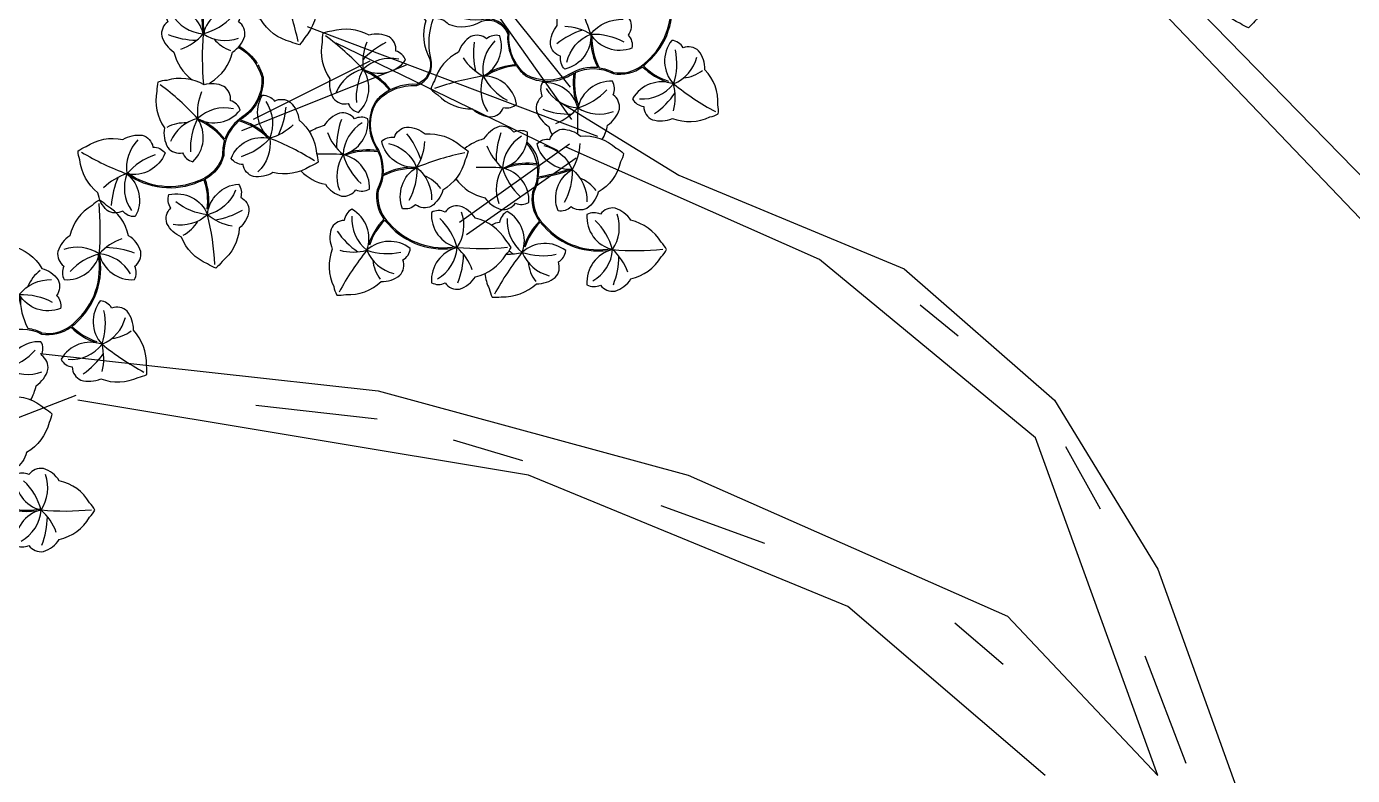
# Model space of a CAD drawing. Header units: millimetres. Extents: x 234.09 to 238.61, y 162.01 to 166.57.
# Drawn here: x 235.162 to 236.8, y 164.106 to 165.031 of the extents above; entities that cross this region are included whole.
import ezdxf

# ---------------------------------------------------------------- set-up
doc = ezdxf.new("R2010")
doc.units = ezdxf.units.MM
for name, color, linetype in [('62', 62, 'Continuous'), ('63', 63, 'Continuous'), ('CauleArvore', 253, 'Continuous')]:
    doc.layers.add(name, color=color, linetype=linetype)

msp = doc.modelspace()

# ---------------------------------------------------------------- linework, layer by layer
at = {"layer": '62'}
for points in [[(235.8268, 165.0312, -0.127493), (235.8589, 165.0216, -0.236268), (235.8989, 165.0399)], [(235.5823, 165.0114, 0.127493), (235.5776, 164.9782, 0.236268), (235.5442, 164.9495)], [(235.7406, 165.0131, 0.249386), (235.7261, 164.9697, 0.13922), (235.7556, 164.9398, 0.13922)], [(235.8293, 164.9867, -0.249386), (235.8589, 165.0216, -0.13922), (235.8997, 165.0119, -0.13922)], [(235.6216, 164.9905, 0.249386), (235.5776, 164.9782, 0.13922), (235.5693, 164.9371, 0.13922)], [(235.7013, 164.9921, 0.127493), (235.7261, 164.9697, 0.236268), (235.7312, 164.9259)], [(235.9193, 164.9416, 0.249386), (235.9611, 164.96, 0.13922), (235.9634, 165.002, 0.13922)], [(235.9612, 164.9266, 0.127493), (235.9611, 164.96, 0.236268), (235.9901, 164.9932)], [(235.3782, 164.9503, 0.127493), (235.3732, 164.9172, 0.236268), (235.3396, 164.8888)], [(235.8039, 164.9543, 0.249386), (235.843, 164.9306, 0.13922), (235.8786, 164.9529, 0.13922)], [(235.4174, 164.9292, 0.249386), (235.3732, 164.9172, 0.13922), (235.3646, 164.8761, 0.13922)], [(235.4575, 164.9384, -0.249386), (235.4623, 164.8929, -0.13922), (235.427, 164.8701, -0.13922)], [(235.8157, 164.9113, 0.127493), (235.843, 164.9306, 0.236268), (235.8868, 164.926)], [(235.4914, 164.9095, -0.127493), (235.4623, 164.8929, -0.236268), (235.4478, 164.8513)], [(235.5765, 164.9119, 0.249386), (235.5529, 164.8727, 0.13922), (235.5751, 164.8371, 0.13922)], [(235.5335, 164.9001, 0.127493), (235.5529, 164.8727, 0.236268), (235.5483, 164.829)], [(235.7735, 164.8954, 0.249386), (235.7499, 164.8562, 0.13922), (235.7721, 164.8206, 0.13922)], [(235.6089, 164.8865, -0.249386), (235.6438, 164.8569, -0.13922), (235.6341, 164.816, -0.13922)], [(235.6534, 164.8889, -0.127493), (235.6438, 164.8569, -0.236268), (235.6621, 164.8169)], [(235.7306, 164.8836, 0.127493), (235.7499, 164.8562, 0.236268), (235.7453, 164.8125)], [(235.8009, 164.8839, -0.249386), (235.8358, 164.8543, -0.13922), (235.8261, 164.8134, -0.13922)], [(235.8454, 164.8864, -0.127493), (235.8358, 164.8543, -0.236268), (235.8541, 164.8143)], [(235.42, 164.8286, -0.249386), (235.3855, 164.7985, -0.13922), (235.3465, 164.8142, -0.13922)], [(235.4157, 164.7842, -0.127493), (235.3855, 164.7985, -0.236268), (235.3431, 164.7864)], [(235.5638, 164.7965, 0.249386), (235.5823, 164.7546, 0.13922), (235.6242, 164.7523, 0.13922)], [(235.7558, 164.7939, 0.249386), (235.7743, 164.752, 0.13922), (235.8162, 164.7497, 0.13922)], [(235.5488, 164.7545, 0.127493), (235.5823, 164.7546, 0.236268), (235.6155, 164.7257)], [(235.7548, 164.7499, 0.073906), (235.7743, 164.752, 0.236268), (235.8075, 164.7231)], [(235.1208, 164.7095, -0.127493), (235.1528, 164.6999, -0.236268), (235.1929, 164.7183)], [(235.1233, 164.665, -0.249386), (235.1528, 164.6999, -0.13922), (235.1937, 164.6903, -0.13922)], [(235.2132, 164.6199, 0.249386), (235.2551, 164.6384, 0.13922), (235.2574, 164.6803, 0.13922)], [(235.2552, 164.6049, 0.127493), (235.2551, 164.6384, 0.236268), (235.284, 164.6716)], [(235.0978, 164.6326, 0.249386), (235.137, 164.609, 0.13922), (235.1726, 164.6312, 0.13922)], [(235.1096, 164.5897, 0.127493), (235.137, 164.609, 0.236268), (235.1808, 164.6044)]]:
    msp.add_lwpolyline(points, format="xyb", dxfattribs=at)
for centre, radius, start, end in [((236.1714, 165.15), 0.3378, 191.7752, 202.3348), ((235.1666, 164.9436), 0.3378, 11.7752, 22.3348), ((235.3838, 165.0705), 0.0487, 209.6574, 265.67), ((235.3604, 165.0962), 0.0768, 284.8643, 316.5674), ((235.879, 164.9329), 0.0985, 107.935, 128.9109), ((235.3729, 165.1126), 0.0985, 248.483, 269.4589), ((235.3302, 165.066), 0.0667, 289.4906, 318.5531), ((235.7167, 164.9928), 0.3378, 175.0591, 185.6188), ((235.4075, 165.0628), 0.0492, 236.1879, 289.3614), ((235.4292, 165.0455), 0.0467, 219.4615, 251.001), ((235.3303, 164.748), 0.3378, 42.9618, 53.5214), ((235.6497, 164.9229), 0.0985, 116.3856, 137.3616), ((235.8124, 164.9985), 0.0985, 172.4026, 193.3785), ((235.9689, 165.0139), 0.0467, 275.6141, 307.1536), ((235.1242, 164.6889), 0.3378, 42.5222, 53.0818), ((235.7788, 164.636), 0.3378, 98.9788, 109.5384), ((236.1728, 165.2234), 0.3378, 231.2118, 241.7714), ((235.8818, 165.0045), 0.0985, 304.6356, 325.6115), ((235.3843, 164.9398), 0.0985, 334.1591, 355.1351), ((235.8338, 165.0211), 0.0985, 249.7219, 270.6979), ((236.1802, 164.9088), 0.3378, 176.2981, 181.7574), ((235.3574, 164.8652), 0.0467, 86.9246, 118.464), ((235.6433, 164.882), 0.0985, 159.7219, 180.6979), ((235.5551, 164.8367), 0.0985, 17.935, 38.9109), ((235.8404, 164.8655), 0.0985, 159.7219, 180.6979), ((235.3345, 164.8563), 0.0492, 135.4956, 188.6691), ((235.3388, 164.5785), 0.3378, 57.9993, 68.5589), ((235.4025, 165.166), 0.3378, 239.2382, 249.7979), ((235.3447, 164.7995), 0.0768, 108.2896, 139.9927), ((235.531, 164.5356), 0.3378, 86.2981, 91.8134), ((235.7722, 164.5444), 0.3378, 101.7752, 112.3348), ((235.3046, 164.7849), 0.0667, 106.3039, 135.3664), ((235.3648, 164.8038), 0.0985, 155.3981, 176.374), ((235.3314, 164.8316), 0.0487, 159.187, 215.1996), ((235.636, 164.8031), 0.0467, 36.393, 67.9324), ((235.7281, 164.5191), 0.3378, 86.2981, 91.8134), ((235.828, 164.8005), 0.0467, 36.393, 67.9324), ((234.9152, 164.7791), 0.3378, 355.0591, 5.6188), ((235.0572, 164.7188), 0.3378, 3.0856, 13.6452), ((235.379, 164.8892), 0.0985, 279.2455, 300.2214), ((235.653, 164.7853), 0.0492, 326.1879, 19.3614), ((235.845, 164.7827), 0.0492, 326.1879, 19.3614), ((235.3335, 164.8144), 0.0467, 297.7034, 329.2429), ((235.6196, 164.7382), 0.0768, 14.8643, 46.5674), ((235.8116, 164.7356), 0.0768, 14.8643, 46.5674), ((235.3017, 164.7059), 0.0667, 109.4906, 138.5531), ((235.6267, 164.834), 0.0985, 214.6356, 235.6115), ((235.2244, 164.7091), 0.0492, 56.1879, 109.3614), ((235.2715, 164.6757), 0.0768, 104.8643, 136.5674), ((235.2481, 164.7014), 0.0487, 29.6574, 85.67), ((235.2591, 164.6593), 0.0985, 68.483, 89.4589), ((235.8456, 164.543), 0.3378, 141.2118, 151.7714), ((235.6453, 164.7616), 0.0487, 299.6574, 355.67), ((235.723, 165.0945), 0.3378, 265.0591, 275.6188), ((235.6497, 164.708), 0.0667, 19.4906, 48.5531), ((235.6032, 164.7506), 0.0985, 338.483, 359.4589), ((236.0376, 164.5404), 0.3378, 141.2118, 151.7714), ((235.8187, 164.8314), 0.0985, 231.9295, 235.6115), ((235.8373, 164.759), 0.0487, 299.6574, 355.67), ((235.915, 165.0919), 0.3378, 265.0591, 275.6188), ((235.8417, 164.7054), 0.0667, 19.4906, 48.5531), ((235.7952, 164.7481), 0.0985, 338.483, 359.4589), ((235.2066, 164.6921), 0.0467, 126.393, 157.9324), ((235.6361, 164.7469), 0.0467, 185.6141, 217.1536), ((235.8281, 164.7443), 0.0467, 185.6141, 217.1536), ((235.2628, 164.6922), 0.0467, 275.6141, 307.1536), ((235.4667, 164.9017), 0.3378, 231.2118, 241.7714), ((235.1757, 164.6828), 0.0985, 304.6356, 325.6115), ((235.1055, 164.414), 0.0768, 14.8643, 46.5674), ((235.1389, 164.4611), 0.0492, 326.1879, 19.3614), ((235.1312, 164.4374), 0.0487, 299.6574, 355.67), ((235.2089, 164.7703), 0.3378, 265.0591, 275.6188), ((235.1357, 164.3837), 0.0667, 19.4906, 48.5531), ((235.0891, 164.4264), 0.0985, 338.483, 359.4589)]:
    msp.add_arc(centre, radius, start, end, dxfattribs=at)
at = {"layer": '63'}
for points in [[(235.8588, 165.0147, 0.111982), (235.8676, 164.9802, 0.170499), (235.8328, 164.972, -0.261802), (235.779, 164.9714, -0.242397), (235.7579, 165.0217, 0.403135), (235.7238, 165.039, -0.246589), (235.6743, 165.0583, 0.297406), (235.6782, 165.102, -0.399705), (235.6943, 165.1342, 0.164024), (235.732, 165.1439, 0.112191), (235.7424, 165.1097)], [(235.4792, 165.0789, 0.111982), (235.4704, 165.1134, 0.170499), (235.5051, 165.1216, -0.261802), (235.559, 165.1221, -0.242397), (235.5801, 165.0719, 0.403135), (235.6142, 165.0546, -0.193811), (235.6371, 165.0531, -0.110591), (235.655, 165.0381, 0.203779), (235.6598, 164.9916, -0.399705), (235.6437, 164.9594, 0.164024), (235.606, 164.9497), (235.6045, 164.9487, 0.067526), (235.5924, 164.9376, 0.262665), (235.5929, 164.8822, -0.024866), (235.5955, 164.8776, 0.11396), (235.5594, 164.8751)], [(235.414, 165.1114, 0.036578), (235.409, 165.1068, 0.26706), (235.3802, 165.0219)], [(235.4163, 165.1113, 0.046244), (235.41, 165.1057, 0.267271), (235.3816, 165.0222, 0.267271)], [(235.9217, 164.9823, 0.046244), (235.928, 164.9879, 0.267271), (235.9564, 165.0714, 0.267271)], [(235.924, 164.9821, 0.036578), (235.929, 164.9868, 0.26706), (235.9578, 165.0717)], [(235.3873, 164.9602, 0.015462), (235.3892, 164.9619, 0.205226), (235.4164, 164.9994, 0.1746), (235.4314, 165.0189, 0.287728), (235.4239, 165.0369, 0.244009), (235.4236, 165.0536, 0.367619), (235.3802, 165.0219, 0.367619), (235.3367, 165.0536, 0.244009), (235.3364, 165.0369, 0.287728), (235.3289, 165.0189, 0.1746), (235.3439, 164.9994, 0.205226)], [(235.6369, 164.857, 0.111982), (235.6024, 164.8482, 0.170499), (235.5942, 164.8829, -0.261802), (235.5937, 164.9368, -0.242397), (235.6439, 164.9579, 0.403135), (235.6612, 164.992, -0.148926), (235.6648, 165.0411, -0.248003), (235.6832, 165.0337, 0.232235), (235.7242, 165.0376, -0.399705), (235.7564, 165.0215, 0.164024), (235.7661, 164.9837, 0.112191), (235.732, 164.9733)], [(235.3439, 164.9994, 0.180009), (235.3664, 164.9651, 0.068851)], [(235.4234, 165.0053, -0.206326), (235.4525, 164.9682, -0.261802), (235.4292, 164.9197, 0.170499), (235.407, 164.8917, -0.20505)], [(235.4245, 165.0065, -0.128833), (235.4469, 164.9851, -0.262665)], [(235.4478, 164.9837, -0.067526), (235.454, 164.9685, -0.262665), (235.43, 164.9185, 0.024866), (235.4257, 164.9155, -0.206382)], [(235.7671, 164.9823, 0.067526), (235.7781, 164.9702, 0.262665), (235.8336, 164.9707, -0.024866), (235.8381, 164.9733, 0.206382)], [(235.8398, 164.9741, -0.235468), (235.8865, 164.9728, 0.206382), (235.9228, 164.9812, 0.26706)], [(235.8694, 164.9799, -0.086488), (235.887, 164.9742, 0.20505), (235.9219, 164.9824, 0.20505)], [(235.843, 164.9306, 0.367619), (235.7989, 164.9614, 0.244009), (235.799, 164.9447, 0.287728), (235.7919, 164.9265, 0.1746), (235.8073, 164.9074, 0.048022), (235.8111, 164.8967, 0.068851)], [(235.8732, 164.8915, 0.079632), (235.8797, 164.9089, 0.1746), (235.8943, 164.9287, 0.287728), (235.8864, 164.9466, 0.244009), (235.8858, 164.9633, 0.367619), (235.843, 164.9306, 0.367619)], [(235.4243, 164.9143, 0.235468), (235.4056, 164.8715, -0.206382), (235.3826, 164.8423, -0.26706)], [(235.5529, 164.8727, 0.367619), (235.5836, 164.9169, 0.244009), (235.5669, 164.9168, 0.287728), (235.5487, 164.9239, 0.1746), (235.5296, 164.9085, 0.084418), (235.5115, 164.9006, 0.068851)], [(235.7499, 164.8562, 0.367619), (235.7806, 164.9004, 0.244009), (235.7639, 164.9003, 0.287728), (235.7458, 164.9074, 0.1746), (235.7266, 164.892, 0.112126), (235.7034, 164.8802, 0.068851)], [(235.4064, 164.89, 0.086488), (235.4041, 164.8717, -0.20505), (235.3819, 164.8436, -0.20505)], [(235.7796, 164.8865, -0.316495), (235.787, 164.8267, 0.206382), (235.7954, 164.7904, 0.26706)], [(235.5008, 164.8526, 0.150126), (235.5311, 164.836, 0.1746), (235.551, 164.8215, 0.287728), (235.5688, 164.8294, 0.244009), (235.5855, 164.83, 0.367619), (235.5529, 164.8727, 0.367619)], [(235.5963, 164.876, -0.235468), (235.595, 164.8293, 0.206382), (235.6034, 164.793, 0.26706)], [(235.3813, 164.8416, -0.036578), (235.3749, 164.8389, -0.26706), (235.2858, 164.8489)], [(235.3821, 164.8437, -0.046244), (235.3744, 164.8404, -0.267271), (235.2867, 164.8501, -0.267271)], [(235.6021, 164.8464, -0.086488), (235.5964, 164.8288, 0.20505), (235.6046, 164.7939, 0.20505)], [(235.6922, 164.8428, 0.188629), (235.7282, 164.8195, 0.1746), (235.748, 164.805, 0.287728), (235.7658, 164.8129, 0.244009), (235.7825, 164.8135, 0.367619), (235.7499, 164.8562, 0.367619)], [(235.7941, 164.8438, -0.086488), (235.7884, 164.8262, 0.20505), (235.7966, 164.7913, 0.20505)], [(235.7743, 164.752, 0.367619), (235.7558, 164.8026, 0.244009), (235.7463, 164.7888, 0.147017), (235.7363, 164.7856, 0.1746)], [(235.6044, 164.7918, 0.036578), (235.609, 164.7867, 0.26706), (235.6939, 164.7579)], [(235.6045, 164.7941, 0.046244), (235.6101, 164.7878, 0.267271), (235.6936, 164.7594, 0.267271)], [(235.7964, 164.7892, 0.036578), (235.801, 164.7842, 0.26706), (235.8859, 164.7554)], [(235.7965, 164.7915, 0.046244), (235.8021, 164.7852, 0.267271), (235.8856, 164.7568, 0.267271)], [(235.7281, 164.7257, 0.082321), (235.7334, 164.7072, 0.068851), (235.7371, 164.6967, 0.068851), (235.7483, 164.6972, 0.205226), (235.7918, 164.7132, 0.1746), (235.8151, 164.721, 0.287728), (235.8189, 164.7401, 0.244009), (235.828, 164.7541, 0.367619), (235.7743, 164.752, 0.367619)], [(235.2156, 164.6606, 0.046244), (235.2219, 164.6662, 0.267271), (235.2503, 164.7497, 0.267271)], [(235.2179, 164.6605, 0.036578), (235.223, 164.6651, 0.26706), (235.2518, 164.75)], [(235.1337, 164.6524, -0.235468), (235.1804, 164.6511, 0.206382), (235.2167, 164.6596, 0.26706)], [(235.1633, 164.6583, -0.086488), (235.1809, 164.6526, 0.20505), (235.2158, 164.6608, 0.20505)], [(235.1671, 164.5699, 0.079632), (235.1737, 164.5873, 0.1746), (235.1882, 164.6071, 0.287728), (235.1804, 164.6249, 0.244009), (235.1797, 164.6416, 0.367619), (235.137, 164.609, 0.367619)], [(235.0903, 164.4676, 0.036578), (235.0949, 164.4625, 0.26706), (235.1798, 164.4337)], [(235.0904, 164.4698, 0.046244), (235.096, 164.4635, 0.267271), (235.1795, 164.4352, 0.267271)]]:
    msp.add_lwpolyline(points, format="xyb", dxfattribs=at)
for points in [[(236.6613, 165.0954, -0.367619), (236.6995, 165.1333, -0.244009), (236.7023, 165.1169, -0.287728), (236.7124, 165.1002, -0.1746), (236.7006, 165.0787, -0.205226), (236.6793, 165.0375, -0.068851), (236.6714, 165.0295, -0.068851), (236.6615, 165.0347, -0.205226), (236.6289, 165.0677, -0.1746), (236.6112, 165.0847, -0.287728), (236.6159, 165.1036, -0.244009), (236.6136, 165.1202, -0.367619)], [(235.4791, 165.072, -0.367619), (235.5111, 165.1152, -0.244009), (235.5163, 165.0994, -0.287728), (235.5289, 165.0844, -0.1746), (235.5204, 165.0613, -0.205226), (235.5056, 165.0174, -0.068851), (235.499, 165.0084, -0.068851), (235.4884, 165.012, -0.205226), (235.4513, 165.0397, -0.1746), (235.4311, 165.0538, -0.287728), (235.4329, 165.0732, -0.244009), (235.4281, 165.0892, -0.367619)], [(235.8589, 165.0216, -0.367619), (235.8269, 164.9783, -0.244009), (235.8217, 164.9942, -0.287728), (235.8091, 165.0091, -0.1746), (235.8176, 165.0322, -0.205226), (235.8324, 165.0761, -0.068851), (235.839, 165.0852, -0.068851), (235.8495, 165.0815, -0.205226), (235.8867, 165.0539, -0.1746), (235.9069, 165.0398, -0.287728), (235.9051, 165.0203, -0.244009), (235.9098, 165.0043, -0.367619)], [(235.5776, 164.9782, 0.367619), (235.6302, 164.9892, 0.244009), (235.618, 165.0006, 0.287728), (235.6097, 165.0183, 0.1746), (235.5851, 165.0202, 0.205226), (235.5391, 165.0251, 0.068851), (235.5281, 165.0229, 0.068851), (235.527, 165.0118, 0.205226), (235.5366, 164.9665, 0.1746), (235.541, 164.9422, 0.287728), (235.5594, 164.9357, 0.244009), (235.5719, 164.9247, 0.367619)], [(235.7261, 164.9697, 0.367619), (235.7464, 165.0195, 0.244009), (235.7302, 165.0157, 0.287728), (235.7109, 165.0186, 0.1746), (235.6956, 164.9994, 0.205226), (235.6657, 164.964, 0.068851), (235.6614, 164.9536, 0.068851), (235.67, 164.9465, 0.205226), (235.713, 164.9291, 0.1746), (235.7355, 164.9192, 0.287728), (235.7512, 164.9308, 0.244009), (235.7673, 164.9351, 0.367619)], [(235.9611, 164.96, 0.367619), (235.9106, 164.9416, 0.244009), (235.9243, 164.9321, 0.287728), (235.9351, 164.9158, 0.1746), (235.9597, 164.9174, 0.205226), (236.006, 164.9192, 0.068851), (236.0165, 164.9229, 0.068851), (236.016, 164.9341, 0.205226), (236, 164.9776, 0.1746), (235.9922, 165.0009, 0.287728), (235.973, 165.0047, 0.244009), (235.959, 165.0138, 0.367619)], [(235.3732, 164.9172, 0.367619), (235.4259, 164.9278, 0.244009), (235.4138, 164.9393, 0.287728), (235.4056, 164.957, 0.1746), (235.3811, 164.9591, 0.205226), (235.3351, 164.9644, 0.068851), (235.3241, 164.9623, 0.068851), (235.3229, 164.9512, 0.205226), (235.3321, 164.9057, 0.1746), (235.3364, 164.8815, 0.287728), (235.3547, 164.8749, 0.244009), (235.3672, 164.8638, 0.367619)], [(235.4623, 164.8929, -0.367619), (235.4532, 164.946, -0.244009), (235.4683, 164.9388, -0.287728), (235.4877, 164.9375, -0.1746), (235.4985, 164.9154, -0.205226), (235.52, 164.8743, -0.068851), (235.522, 164.8633, -0.068851), (235.512, 164.8582, -0.205226), (235.4663, 164.8505, -0.1746), (235.4422, 164.8457, -0.287728), (235.4294, 164.8604, -0.244009), (235.4146, 164.8681, -0.367619)], [(235.2501, 164.8257, -0.205226), (235.2277, 164.8663, -0.068851), (235.2255, 164.8772, -0.068851), (235.2354, 164.8826, -0.205226), (235.2809, 164.8913, -0.1746), (235.3049, 164.8966, -0.287728), (235.318, 164.8821, -0.244009), (235.333, 164.8748, -0.367619), (235.2858, 164.8489, -0.367619), (235.2961, 164.7961, -0.244009), (235.2808, 164.803, -0.287728), (235.2614, 164.8038, -0.1746)], [(235.6438, 164.8569, -0.367619), (235.6006, 164.8889, -0.244009), (235.6164, 164.8941, -0.287728), (235.6313, 164.9067, -0.1746), (235.6544, 164.8982, -0.205226), (235.6984, 164.8834, -0.068851), (235.7074, 164.8768, -0.068851), (235.7037, 164.8662, -0.205226), (235.6761, 164.829, -0.1746), (235.662, 164.8089, -0.287728), (235.6425, 164.8107, -0.244009), (235.6265, 164.8059, -0.367619)], [(235.8358, 164.8543, -0.367619), (235.7926, 164.8863, -0.244009), (235.8084, 164.8915, -0.287728), (235.8233, 164.9041, -0.1746), (235.8464, 164.8956, -0.205226), (235.8904, 164.8808, -0.068851), (235.8994, 164.8742, -0.068851), (235.8957, 164.8636, -0.205226), (235.8681, 164.8264, -0.1746), (235.854, 164.8063, -0.287728), (235.8345, 164.8081, -0.244009), (235.8185, 164.8033, -0.367619)], [(235.3855, 164.7985, -0.367619), (235.4236, 164.8364, -0.244009), (235.4264, 164.82, -0.287728), (235.4366, 164.8033, -0.1746), (235.4247, 164.7818, -0.205226), (235.4034, 164.7406, -0.068851), (235.3956, 164.7326, -0.068851), (235.3856, 164.7378, -0.205226), (235.3531, 164.7708, -0.1746), (235.3353, 164.7878, -0.287728), (235.34, 164.8067, -0.244009), (235.3377, 164.8233, -0.367619)], [(235.288, 164.7725, 0.205226), (235.2608, 164.81, 0.068851), (235.2518, 164.8166, 0.068851), (235.2428, 164.81, 0.205226), (235.2155, 164.7725, 0.1746), (235.2005, 164.753, 0.287728), (235.208, 164.735, 0.244009), (235.2083, 164.7183, 0.367619), (235.2518, 164.75, 0.367619), (235.2952, 164.7183, 0.244009), (235.2955, 164.735, 0.287728), (235.303, 164.753, 0.1746)], [(235.5823, 164.7546, 0.367619), (235.5638, 164.8052, 0.244009), (235.5543, 164.7914, 0.287728), (235.538, 164.7807, 0.1746), (235.5396, 164.7561, 0.205226), (235.5414, 164.7098, 0.068851), (235.5451, 164.6993, 0.068851), (235.5563, 164.6998, 0.205226), (235.5998, 164.7158, 0.1746), (235.6231, 164.7236, 0.287728), (235.6269, 164.7427, 0.244009), (235.636, 164.7567, 0.367619)], [(235.7164, 164.7217, 0.205226), (235.7539, 164.7489, 0.068851), (235.7605, 164.7579, 0.068851), (235.7539, 164.7669, 0.205226), (235.7164, 164.7942, 0.1746), (235.6969, 164.8092, 0.287728), (235.6789, 164.8017, 0.244009), (235.6622, 164.8014, 0.367619), (235.6939, 164.7579, 0.367619), (235.6622, 164.7145, 0.244009), (235.6789, 164.7142, 0.287728), (235.6969, 164.7067, 0.1746)], [(235.9084, 164.7191, 0.205226), (235.9459, 164.7464, 0.068851), (235.9525, 164.7554, 0.068851), (235.9459, 164.7644, 0.205226), (235.9084, 164.7916, 0.1746), (235.8889, 164.8066, 0.287728), (235.8709, 164.7991, 0.244009), (235.8542, 164.7988, 0.367619), (235.8859, 164.7554, 0.367619), (235.8542, 164.7119, 0.244009), (235.8709, 164.7116, 0.287728), (235.8889, 164.7041, 0.1746)], [(235.1528, 164.6999, -0.367619), (235.1208, 164.6567, -0.244009), (235.1156, 164.6725, -0.287728), (235.103, 164.6875, -0.1746), (235.1115, 164.7106, -0.205226), (235.1263, 164.7545, -0.068851), (235.1329, 164.7635, -0.068851), (235.1435, 164.7599, -0.205226), (235.1807, 164.7322, -0.1746), (235.2008, 164.7181, -0.287728), (235.199, 164.6987, -0.244009), (235.2038, 164.6827, -0.367619)], [(235.2551, 164.6384, 0.367619), (235.2045, 164.6199, 0.244009), (235.2183, 164.6104, 0.287728), (235.229, 164.5942, 0.1746), (235.2536, 164.5958, 0.205226), (235.2999, 164.5975, 0.068851), (235.3104, 164.6013, 0.068851), (235.3099, 164.6124, 0.205226), (235.2939, 164.6559, 0.1746), (235.2861, 164.6793, 0.287728), (235.267, 164.6831, 0.244009), (235.253, 164.6921, 0.367619)], [(235.1297, 164.5326, -0.367619), (235.0865, 164.5646, -0.244009), (235.1023, 164.5699, -0.287728), (235.1173, 164.5824, -0.1746), (235.1404, 164.5739, -0.205226), (235.1843, 164.5592, -0.068851), (235.1933, 164.5526, -0.068851), (235.1897, 164.542, -0.205226), (235.162, 164.5048, -0.1746), (235.1479, 164.4847, -0.287728), (235.1285, 164.4864, -0.244009), (235.1125, 164.4817, -0.367619)], [(235.2023, 164.3975, 0.205226), (235.2398, 164.4247, 0.068851), (235.2464, 164.4337, 0.068851), (235.2398, 164.4427, 0.205226), (235.2023, 164.4699, 0.1746), (235.1828, 164.4849, 0.287728), (235.1648, 164.4774, 0.244009), (235.1481, 164.4772, 0.367619), (235.1798, 164.4337, 0.367619), (235.1481, 164.3902, 0.244009), (235.1648, 164.39, 0.287728), (235.1828, 164.3825, 0.1746)]]:
    msp.add_lwpolyline(points, format="xyb", close=True, dxfattribs=at)
for centre, radius, start, end in [((235.9393, 165.0169), 0.079, 178.1555, 207.8525), ((235.5483, 164.9032), 0.079, 38.3167, 67.1411), ((235.5483, 164.9032), 0.0805, 38.1161, 63.7449), ((235.7719, 164.9034), 0.079, 93.5334, 123.1581), ((235.9794, 165.0385), 0.0805, 225.3179, 251.9949), ((235.9794, 165.0385), 0.079, 225.4702, 251.9949), ((235.9177, 164.9608), 0.0805, 171.0758, 197.0812), ((235.9177, 164.9608), 0.079, 170.3159, 200.4774), ((235.3433, 164.8424), 0.079, 37.0045, 66.7015), ((235.3433, 164.8424), 0.0805, 37.7474, 63.3053), ((235.4032, 164.8382), 0.079, 44.3796, 74.5411), ((235.4032, 164.8382), 0.0805, 47.7758, 73.7812), ((235.583, 164.7981), 0.079, 80.3159, 110.4774), ((235.7517, 164.8555), 0.0434, 346.4088, 49.179), ((235.7801, 164.7816), 0.079, 80.9334, 110.4774), ((235.7801, 164.7816), 0.0805, 81.301, 107.0812), ((235.6391, 164.7765), 0.079, 88.1555, 117.8525), ((235.7386, 165.1515), 0.3113, 280.233, 287.224), ((235.7386, 165.1515), 0.3128, 280.233, 288.1091), ((235.3067, 164.8153), 0.079, 352.8621, 19.3868), ((235.3067, 164.8153), 0.0805, 352.8621, 19.5391), ((235.6607, 164.7364), 0.0805, 135.3179, 161.9949), ((235.6607, 164.7364), 0.079, 135.4702, 161.9949), ((235.8527, 164.7338), 0.0805, 135.3179, 161.9949), ((235.8527, 164.7338), 0.079, 135.4702, 161.9949), ((235.2332, 164.6952), 0.079, 178.1555, 207.8525), ((235.2733, 164.7168), 0.0805, 225.3179, 251.9949), ((235.2733, 164.7168), 0.079, 225.4702, 251.9949)]:
    msp.add_arc(centre, radius, start, end, dxfattribs=at)
at = {"layer": 'CauleArvore'}
for p, q in [((235.8339, 164.9561), (235.6985, 165.1252)), ((235.8354, 164.9161), (235.6968, 165.1126)), ((236.5477, 165.1158), (237.0466, 164.6041)), ((237.035, 164.5577), (236.5477, 165.0675)), ((235.8678, 164.8952), (235.5088, 165.0305)), ((235.8187, 164.8773), (235.5443, 165.0102)), ((235.6307, 164.9832), (235.4275, 164.902)), ((235.5859, 164.988), (235.4417, 164.9161)), ((235.8168, 164.9401), (235.9677, 164.8474)), ((235.8326, 164.8856), (235.6968, 164.7887)), ((236.1417, 164.7431), (235.8284, 164.8821)), ((235.8407, 164.8682), (235.7052, 164.7735)), ((235.9677, 164.8474), (236.2461, 164.7315)), ((236.4085, 164.5229), (236.1417, 164.7431)), ((236.2461, 164.7315), (236.4317, 164.5693)), ((236.2659, 164.6871), (236.3129, 164.6487)), ((235.1788, 164.6272), (235.5964, 164.5809)), ((235.2229, 164.5751), (234.8724, 164.4404)), ((235.782, 164.4766), (235.2252, 164.5693)), ((235.5964, 164.5809), (235.9793, 164.4766)), ((236.4317, 164.5693), (236.5593, 164.3607)), ((235.4453, 164.5633), (235.5949, 164.5462)), ((235.6889, 164.5206), (235.7744, 164.495)), ((236.5593, 164.1058), (236.4085, 164.5229)), ((236.4454, 164.5121), (236.4881, 164.4353)), ((236.1765, 164.3144), (235.782, 164.4766)), ((235.9793, 164.4766), (236.3737, 164.3028)), ((235.9453, 164.4395), (236.0735, 164.3926)), ((236.5593, 164.3607), (236.6637, 164.0711)), ((236.4201, 164.1058), (236.1765, 164.3144)), ((236.3086, 164.2944), (236.3684, 164.2432)), ((236.3737, 164.3028), (236.5593, 164.1058)), ((236.5434, 164.2536), (236.594, 164.121))]:
    msp.add_line(p, q, dxfattribs=at)

doc.saveas('drawing.dxf')
